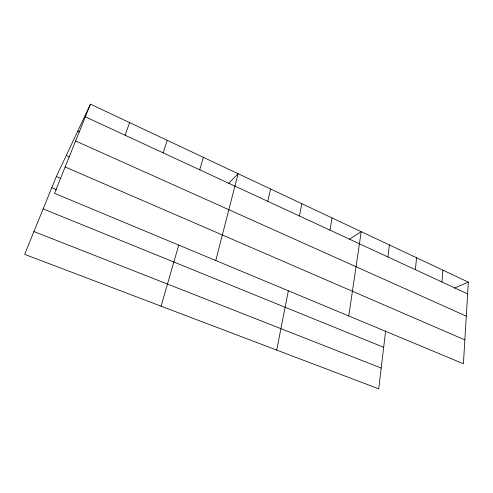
<?xml version="1.0" encoding="UTF-8"?>
<svg xmlns="http://www.w3.org/2000/svg" width="493" height="493" viewBox="0 0 493 493"><rect width="100%" height="100%" fill="white"/><g stroke="black" fill="none" stroke-linecap="round" stroke-linejoin="round"><path stroke-width="0.74" d="M468.35 282.138L463.414 363.748L54.513 193.324L90.453 104.159L468.35 282.138L454.577 288.122M441.938 281.99L442.893 270.146M415.365 269.677L416.579 257.753M385.649 330.748L378.729 388.841L24.65 254.357L56.356 176.482L90.453 104.159M387.88 256.952L389.371 244.941M348.761 315.964L361.215 231.679L349.284 239.308M329.965 230.126L332.066 217.949M276.702 350.092L288.337 290.839M299.43 215.983L301.87 203.732M267.767 201.317L270.571 188.985M215.774 260.532L238.101 173.696L228.684 183.39M199.739 169.814L203.356 157.335M161.075 306.171L178.768 245.027M163.146 152.867L167.226 140.314M125.049 135.218L129.622 122.603M33.931 231.556L381.206 368.08M43.156 208.903L383.677 347.312M51.802 187.673L56.707 189.731M56.356 176.482L60.608 178.287M65.138 166.979L464.856 339.893M66.272 155.461L69.772 156.996M75.608 140.992L466.292 316.155M77.777 131.052L79.872 132.007M85.351 116.829L467.641 293.89"/></g></svg>
